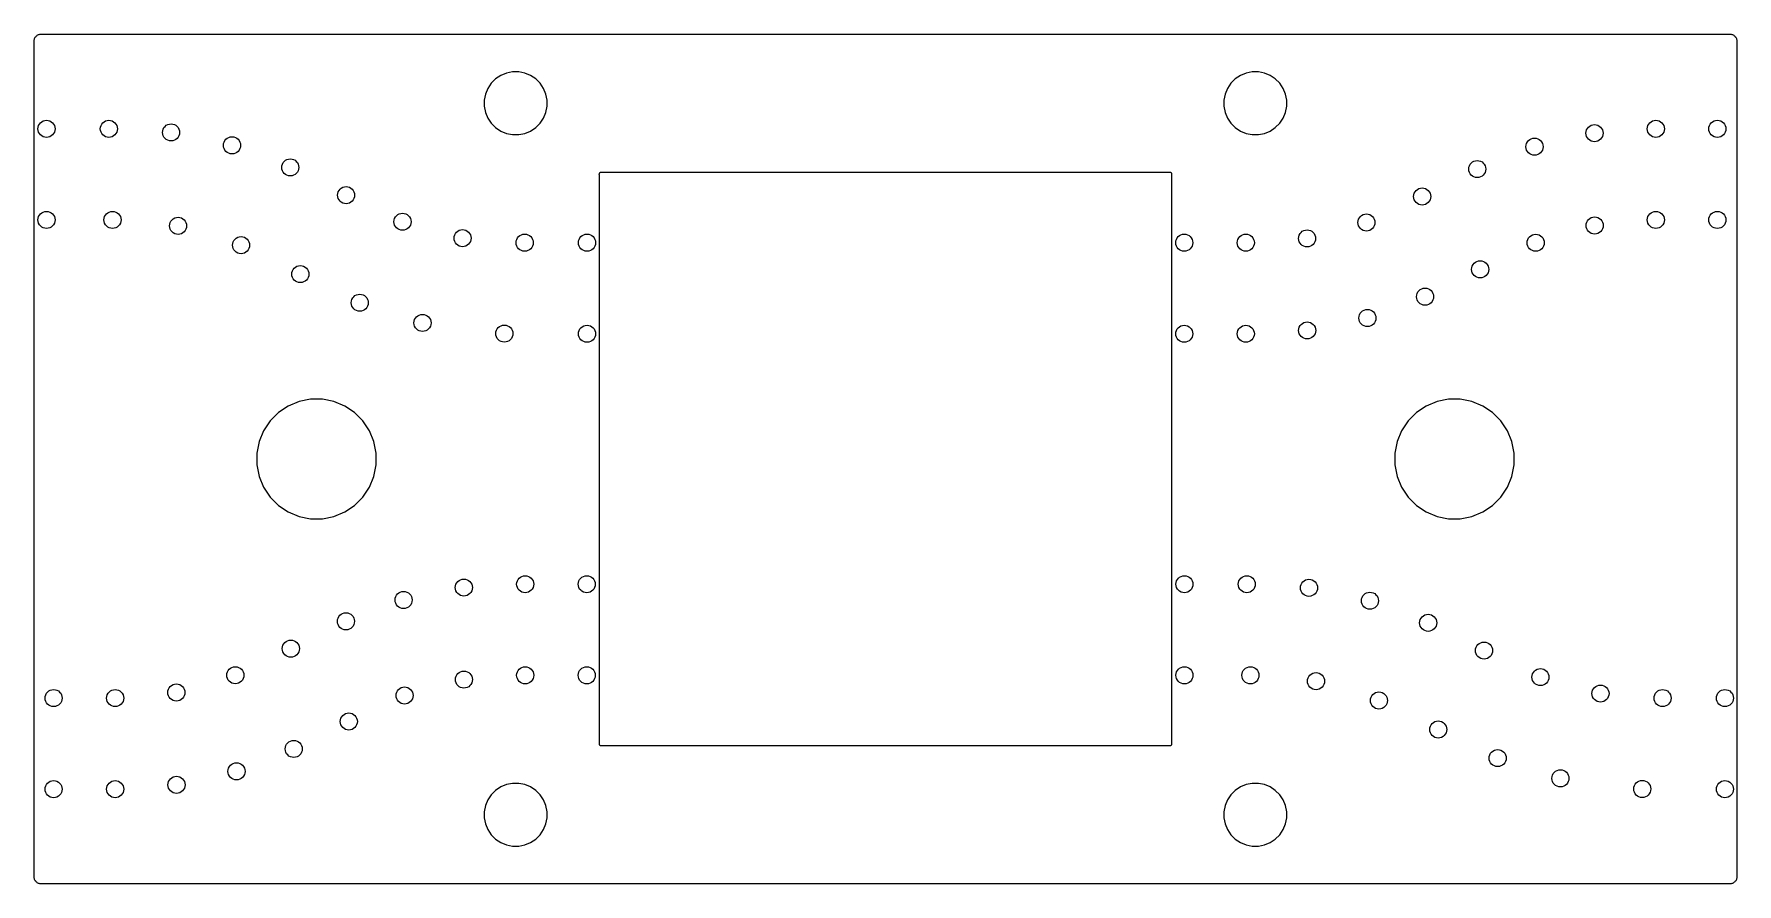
# Model space of a CAD drawing. Extents: x 5.32 to 6.49, y -3.92 to -3.33.
import ezdxf

# ---------------------------------------------------------------- set-up
doc = ezdxf.new("R2010")
doc.units = 0
doc.header["$MEASUREMENT"] = 0
doc.layers.add('BLACK', color=7, linetype='CONTINUOUS')

msp = doc.modelspace()

# ---------------------------------------------------------------- linework, layer by layer
at = {"layer": 'BLACK', "linetype": 'CONTINUOUS'}
for p, q in [((5.31634, -3.33308), (5.31639, -3.33261)), ((5.31634, -3.33311), (5.31634, -3.33308)), ((5.31634, -3.33312), (5.31634, -3.33311)), ((5.31634, -3.33311), (5.31634, -3.33311)), ((5.31634, -3.33315), (5.31634, -3.33312)), ((5.31634, -3.91094), (5.31634, -3.33315)), ((5.31639, -3.33261), (5.31644, -3.33214)), ((5.31644, -3.33214), (5.31645, -3.33213)), ((5.31645, -3.33211), (5.31659, -3.33166)), ((5.31645, -3.33213), (5.31645, -3.33211)), ((5.31659, -3.33166), (5.31673, -3.33121)), ((5.31673, -3.33121), (5.31674, -3.3312)), ((5.31674, -3.33118), (5.31697, -3.33077)), ((5.31674, -3.3312), (5.31674, -3.33118)), ((5.31697, -3.33077), (5.31719, -3.33035)), ((5.31719, -3.33035), (5.3172, -3.33034)), ((5.3172, -3.33034), (5.31721, -3.33032)), ((5.31721, -3.33032), (5.31751, -3.32997)), ((5.31751, -3.32997), (5.31782, -3.3296)), ((5.31782, -3.3296), (5.31783, -3.32959)), ((5.31783, -3.32959), (5.31784, -3.32958)), ((5.31784, -3.32958), (5.31821, -3.32928)), ((5.31821, -3.32928), (5.31857, -3.32898)), ((5.31857, -3.32898), (5.31859, -3.32898)), ((5.31859, -3.32898), (5.3186, -3.32897)), ((5.3186, -3.32897), (5.31902, -3.32875)), ((5.31902, -3.32875), (5.31943, -3.32853)), ((5.31943, -3.32853), (5.31945, -3.32852)), ((5.31945, -3.32852), (5.31947, -3.32851)), ((5.31947, -3.32851), (5.31992, -3.32838)), ((5.31992, -3.32838), (5.32037, -3.32824)), ((5.32037, -3.32824), (5.32038, -3.32824)), ((5.32038, -3.32824), (5.3204, -3.32824)), ((5.3204, -3.32824), (5.32087, -3.3282)), ((5.32087, -3.3282), (5.32134, -3.32815)), ((5.32134, -3.32815), (6.48969, -3.32815)), ((6.48969, -3.32815), (6.48972, -3.32815)), ((6.48972, -3.32815), (6.48972, -3.32815)), ((6.48972, -3.32815), (6.48972, -3.32815)), ((6.48972, -3.32815), (6.48975, -3.32815)), ((6.48975, -3.32815), (6.49022, -3.3282)), ((6.49022, -3.3282), (6.49069, -3.32825)), ((6.49069, -3.32825), (6.49071, -3.32826)), ((6.49071, -3.32826), (6.49072, -3.32826)), ((6.49072, -3.32826), (6.49117, -3.3284)), ((6.49117, -3.3284), (6.49162, -3.32854)), ((6.49162, -3.32854), (6.49164, -3.32855)), ((6.49164, -3.32855), (6.49165, -3.32855)), ((6.49165, -3.32855), (6.49207, -3.32878)), ((6.49207, -3.32878), (6.49248, -3.329)), ((6.49248, -3.329), (6.49249, -3.32902)), ((6.49249, -3.32902), (6.49251, -3.32902)), ((6.49251, -3.32902), (6.49287, -3.32933)), ((6.49287, -3.32933), (6.49323, -3.32963)), ((6.49323, -3.32963), (6.49324, -3.32964)), ((6.49324, -3.32964), (6.49326, -3.32965)), ((6.49326, -3.32965), (6.49355, -3.33002)), ((6.49355, -3.33002), (6.49385, -3.33038)), ((6.49385, -3.33038), (6.49386, -3.3304)), ((6.49386, -3.3304), (6.49387, -3.33041)), ((6.49387, -3.33041), (6.49409, -3.33083)), ((6.49409, -3.33083), (6.49431, -3.33124)), ((6.49431, -3.33124), (6.49431, -3.33126)), ((6.49431, -3.33126), (6.49432, -3.33128)), ((6.49432, -3.33128), (6.49445, -3.33173)), ((6.49445, -3.33173), (6.49459, -3.33218)), ((6.49459, -3.33218), (6.49459, -3.3322)), ((6.49459, -3.3322), (6.4946, -3.33221)), ((6.4946, -3.33221), (6.49464, -3.33268)), ((6.49464, -3.33268), (6.49469, -3.33315)), ((6.49469, -3.33315), (6.49469, -3.91094)), ((5.63932, -3.35674), (5.63576, -3.35911)), ((5.64327, -3.3551), (5.63932, -3.35674)), ((5.64747, -3.35426), (5.64327, -3.3551)), ((5.65175, -3.35426), (5.64747, -3.35426)), ((5.65594, -3.3551), (5.65175, -3.35426)), ((5.6599, -3.35674), (5.65594, -3.3551)), ((5.66345, -3.35911), (5.6599, -3.35674)), ((6.15113, -3.35674), (6.14757, -3.35911)), ((6.15508, -3.3551), (6.15113, -3.35674)), ((6.15928, -3.35426), (6.15508, -3.3551)), ((6.16356, -3.35426), (6.15928, -3.35426)), ((6.16775, -3.3551), (6.16356, -3.35426)), ((6.17171, -3.35674), (6.16775, -3.3551)), ((6.17526, -3.35911), (6.17171, -3.35674)), ((5.62872, -3.36965), (5.62789, -3.37384)), ((5.63036, -3.3657), (5.62872, -3.36965)), ((5.63273, -3.36214), (5.63036, -3.3657)), ((5.63576, -3.35911), (5.63273, -3.36214)), ((5.66648, -3.36214), (5.66345, -3.35911)), ((5.66886, -3.3657), (5.66648, -3.36214)), ((5.67049, -3.36965), (5.66886, -3.3657)), ((5.67133, -3.37384), (5.67049, -3.36965)), ((6.14053, -3.36965), (6.1397, -3.37384)), ((6.14217, -3.3657), (6.14053, -3.36965)), ((6.14455, -3.36214), (6.14217, -3.3657)), ((6.14757, -3.35911), (6.14455, -3.36214)), ((6.17829, -3.36214), (6.17526, -3.35911)), ((6.18067, -3.3657), (6.17829, -3.36214)), ((6.1823, -3.36965), (6.18067, -3.3657)), ((6.18314, -3.37384), (6.1823, -3.36965)), ((5.62789, -3.37384), (5.62789, -3.37812)), ((5.62789, -3.37812), (5.62872, -3.38232)), ((5.67049, -3.38232), (5.67133, -3.37812)), ((5.67133, -3.37812), (5.67133, -3.37384)), ((6.1397, -3.37384), (6.1397, -3.37812)), ((6.1397, -3.37812), (6.14053, -3.38232)), ((6.1823, -3.38232), (6.18314, -3.37812)), ((6.18314, -3.37812), (6.18314, -3.37384)), ((5.62872, -3.38232), (5.63036, -3.38627)), ((5.63036, -3.38627), (5.63273, -3.38983)), ((5.63273, -3.38983), (5.63576, -3.39286)), ((5.63576, -3.39286), (5.63932, -3.39523)), ((5.6599, -3.39523), (5.66345, -3.39286)), ((5.66345, -3.39286), (5.66648, -3.38983)), ((5.66648, -3.38983), (5.66886, -3.38627)), ((5.66886, -3.38627), (5.67049, -3.38232)), ((6.14053, -3.38232), (6.14217, -3.38627)), ((6.14217, -3.38627), (6.14455, -3.38983)), ((6.14455, -3.38983), (6.14757, -3.39286)), ((6.14757, -3.39286), (6.15113, -3.39523)), ((6.17171, -3.39523), (6.17526, -3.39286)), ((6.17526, -3.39286), (6.17829, -3.38983)), ((6.17829, -3.38983), (6.18067, -3.38627)), ((6.18067, -3.38627), (6.1823, -3.38232)), ((5.63932, -3.39523), (5.64327, -3.39687)), ((5.64327, -3.39687), (5.64747, -3.39771)), ((5.64747, -3.39771), (5.65175, -3.39771)), ((5.65175, -3.39771), (5.65594, -3.39687)), ((5.65594, -3.39687), (5.6599, -3.39523)), ((6.15113, -3.39523), (6.15508, -3.39687)), ((6.15508, -3.39687), (6.15928, -3.39771)), ((6.15928, -3.39771), (6.16356, -3.39771)), ((6.16356, -3.39771), (6.16775, -3.39687)), ((6.16775, -3.39687), (6.17171, -3.39523)), ((5.7073, -3.42493), (5.70726, -3.42532)), ((5.70726, -3.42532), (5.70728, -3.42551)), ((5.70728, -3.42551), (5.70728, -3.81858)), ((5.70738, -3.42467), (5.7073, -3.42493)), ((5.70751, -3.42443), (5.70738, -3.42467)), ((5.70768, -3.42422), (5.70751, -3.42443)), ((5.70789, -3.42405), (5.70768, -3.42422)), ((5.70813, -3.42392), (5.70789, -3.42405)), ((5.70839, -3.42384), (5.70813, -3.42392)), ((5.70876, -3.4238), (5.70839, -3.42384)), ((5.7089, -3.42382), (5.70876, -3.4238)), ((5.70897, -3.42382), (5.7089, -3.42382)), ((6.10205, -3.42382), (5.70897, -3.42382)), ((6.10224, -3.4238), (6.10205, -3.42382)), ((6.10263, -3.42384), (6.10224, -3.4238)), ((6.10289, -3.42392), (6.10263, -3.42384)), ((6.10313, -3.42405), (6.10289, -3.42392)), ((6.10334, -3.42422), (6.10313, -3.42405)), ((6.10351, -3.42443), (6.10334, -3.42422)), ((6.10364, -3.42467), (6.10351, -3.42443)), ((6.10372, -3.42493), (6.10364, -3.42467)), ((6.10376, -3.4253), (6.10372, -3.42493)), ((6.10374, -3.42544), (6.10376, -3.4253)), ((6.10374, -3.42551), (6.10374, -3.42544)), ((6.10374, -3.81858), (6.10374, -3.42551)), ((5.50774, -3.58074), (5.49976, -3.58232)), ((5.51588, -3.58074), (5.50774, -3.58074)), ((5.52386, -3.58232), (5.51588, -3.58074)), ((6.29514, -3.58074), (6.28716, -3.58232)), ((6.30328, -3.58074), (6.29514, -3.58074)), ((6.31126, -3.58232), (6.30328, -3.58074)), ((5.48548, -3.58996), (5.47972, -3.59571)), ((5.49224, -3.58544), (5.48548, -3.58996)), ((5.49976, -3.58232), (5.49224, -3.58544)), ((5.53138, -3.58544), (5.52386, -3.58232)), ((5.53815, -3.58996), (5.53138, -3.58544)), ((5.5439, -3.59571), (5.53815, -3.58996)), ((6.27288, -3.58996), (6.26712, -3.59571)), ((6.27964, -3.58544), (6.27288, -3.58996)), ((6.28716, -3.58232), (6.27964, -3.58544)), ((6.31878, -3.58544), (6.31126, -3.58232)), ((6.32555, -3.58996), (6.31878, -3.58544)), ((6.3313, -3.59571), (6.32555, -3.58996)), ((5.4752, -3.60248), (5.47209, -3.61)), ((5.47972, -3.59571), (5.4752, -3.60248)), ((5.54842, -3.60248), (5.5439, -3.59571)), ((5.55153, -3.61), (5.54842, -3.60248)), ((6.2626, -3.60248), (6.25949, -3.61)), ((6.26712, -3.59571), (6.2626, -3.60248)), ((6.33582, -3.60248), (6.3313, -3.59571)), ((6.33894, -3.61), (6.33582, -3.60248)), ((5.47209, -3.61), (5.4705, -3.61798)), ((5.55312, -3.61798), (5.55153, -3.61)), ((6.25949, -3.61), (6.2579, -3.61798)), ((6.34052, -3.61798), (6.33894, -3.61)), ((5.4705, -3.61798), (5.4705, -3.62612)), ((5.4705, -3.62612), (5.47209, -3.6341)), ((5.55153, -3.6341), (5.55312, -3.62612)), ((5.55312, -3.62612), (5.55312, -3.61798)), ((6.2579, -3.61798), (6.2579, -3.62612)), ((6.2579, -3.62612), (6.25949, -3.6341)), ((6.33894, -3.6341), (6.34052, -3.62612)), ((6.34052, -3.62612), (6.34052, -3.61798)), ((5.47209, -3.6341), (5.4752, -3.64162)), ((5.54842, -3.64162), (5.55153, -3.6341)), ((6.25949, -3.6341), (6.2626, -3.64162)), ((6.33582, -3.64162), (6.33894, -3.6341)), ((5.4752, -3.64162), (5.47972, -3.64838)), ((5.47972, -3.64838), (5.48548, -3.65414)), ((5.53815, -3.65414), (5.5439, -3.64838)), ((5.5439, -3.64838), (5.54842, -3.64162)), ((6.2626, -3.64162), (6.26712, -3.64838)), ((6.26712, -3.64838), (6.27288, -3.65414)), ((6.32555, -3.65414), (6.3313, -3.64838)), ((6.3313, -3.64838), (6.33582, -3.64162)), ((5.48548, -3.65414), (5.49224, -3.65866)), ((5.49224, -3.65866), (5.49976, -3.66177)), ((5.49976, -3.66177), (5.50774, -3.66336)), ((5.50774, -3.66336), (5.51588, -3.66336)), ((5.51588, -3.66336), (5.52386, -3.66177)), ((5.52386, -3.66177), (5.53138, -3.65866)), ((5.53138, -3.65866), (5.53815, -3.65414)), ((6.27288, -3.65414), (6.27964, -3.65866)), ((6.27964, -3.65866), (6.28716, -3.66177)), ((6.28716, -3.66177), (6.29514, -3.66336)), ((6.29514, -3.66336), (6.30328, -3.66336)), ((6.30328, -3.66336), (6.31126, -3.66177)), ((6.31126, -3.66177), (6.31878, -3.65866)), ((6.31878, -3.65866), (6.32555, -3.65414)), ((5.70728, -3.81865), (5.70727, -3.8188)), ((5.70727, -3.8188), (5.7073, -3.81917)), ((5.70728, -3.81858), (5.70728, -3.81865)), ((5.7073, -3.81917), (5.70738, -3.81943)), ((5.70738, -3.81943), (5.70751, -3.81967)), ((5.70751, -3.81967), (5.70768, -3.81988)), ((5.70768, -3.81988), (5.70789, -3.82005)), ((5.70789, -3.82005), (5.70813, -3.82018)), ((5.70813, -3.82018), (5.70839, -3.82026)), ((5.70839, -3.82026), (5.70878, -3.82029)), ((5.70878, -3.82029), (5.70897, -3.82028)), ((5.70897, -3.82028), (6.10205, -3.82028)), ((6.10205, -3.82028), (6.10212, -3.82028)), ((6.10212, -3.82028), (6.10226, -3.82029)), ((6.10226, -3.82029), (6.10263, -3.82026)), ((6.10263, -3.82026), (6.10289, -3.82018)), ((6.10289, -3.82018), (6.10313, -3.82005)), ((6.10313, -3.82005), (6.10334, -3.81988)), ((6.10334, -3.81988), (6.10351, -3.81967)), ((6.10351, -3.81967), (6.10364, -3.81943)), ((6.10364, -3.81943), (6.10372, -3.81917)), ((6.10372, -3.81917), (6.10376, -3.81878)), ((6.10376, -3.81878), (6.10374, -3.81858)), ((5.63576, -3.85124), (5.63273, -3.85426)), ((5.63932, -3.84886), (5.63576, -3.85124)), ((5.64327, -3.84722), (5.63932, -3.84886)), ((5.64747, -3.84639), (5.64327, -3.84722)), ((5.65175, -3.84639), (5.64747, -3.84639)), ((5.65594, -3.84722), (5.65175, -3.84639)), ((5.6599, -3.84886), (5.65594, -3.84722)), ((5.66345, -3.85124), (5.6599, -3.84886)), ((5.66648, -3.85426), (5.66345, -3.85124)), ((6.14757, -3.85124), (6.14455, -3.85426)), ((6.15113, -3.84886), (6.14757, -3.85124)), ((6.15508, -3.84722), (6.15113, -3.84886)), ((6.15928, -3.84639), (6.15508, -3.84722)), ((6.16356, -3.84639), (6.15928, -3.84639)), ((6.16775, -3.84722), (6.16356, -3.84639)), ((6.17171, -3.84886), (6.16775, -3.84722)), ((6.17526, -3.85124), (6.17171, -3.84886)), ((6.17829, -3.85426), (6.17526, -3.85124)), ((5.62872, -3.86177), (5.62789, -3.86597)), ((5.63036, -3.85782), (5.62872, -3.86177)), ((5.63273, -3.85426), (5.63036, -3.85782)), ((5.66886, -3.85782), (5.66648, -3.85426)), ((5.67049, -3.86177), (5.66886, -3.85782)), ((5.67133, -3.86597), (5.67049, -3.86177)), ((6.14053, -3.86177), (6.1397, -3.86597)), ((6.14217, -3.85782), (6.14053, -3.86177)), ((6.14455, -3.85426), (6.14217, -3.85782)), ((6.18067, -3.85782), (6.17829, -3.85426)), ((6.1823, -3.86177), (6.18067, -3.85782)), ((6.18314, -3.86597), (6.1823, -3.86177)), ((5.62789, -3.86597), (5.62789, -3.87025)), ((5.62789, -3.87025), (5.62872, -3.87445)), ((5.62872, -3.87445), (5.63036, -3.8784)), ((5.66886, -3.8784), (5.67049, -3.87445)), ((5.67049, -3.87445), (5.67133, -3.87025)), ((5.67133, -3.87025), (5.67133, -3.86597)), ((6.1397, -3.86597), (6.1397, -3.87025)), ((6.1397, -3.87025), (6.14053, -3.87445)), ((6.14053, -3.87445), (6.14217, -3.8784)), ((6.18067, -3.8784), (6.1823, -3.87445)), ((6.1823, -3.87445), (6.18314, -3.87025)), ((6.18314, -3.87025), (6.18314, -3.86597)), ((5.63036, -3.8784), (5.63273, -3.88196)), ((5.63273, -3.88196), (5.63576, -3.88498)), ((5.63576, -3.88498), (5.63932, -3.88736)), ((5.63932, -3.88736), (5.64327, -3.889)), ((5.65594, -3.889), (5.6599, -3.88736)), ((5.6599, -3.88736), (5.66345, -3.88498)), ((5.66345, -3.88498), (5.66648, -3.88196)), ((5.66648, -3.88196), (5.66886, -3.8784)), ((6.14217, -3.8784), (6.14455, -3.88196)), ((6.14455, -3.88196), (6.14757, -3.88498)), ((6.14757, -3.88498), (6.15113, -3.88736)), ((6.15113, -3.88736), (6.15508, -3.889)), ((6.16775, -3.889), (6.17171, -3.88736)), ((6.17171, -3.88736), (6.17526, -3.88498)), ((6.17526, -3.88498), (6.17829, -3.88196)), ((6.17829, -3.88196), (6.18067, -3.8784)), ((5.64327, -3.889), (5.64747, -3.88983)), ((5.64747, -3.88983), (5.65175, -3.88983)), ((5.65175, -3.88983), (5.65594, -3.889)), ((6.15508, -3.889), (6.15928, -3.88983)), ((6.15928, -3.88983), (6.16356, -3.88983)), ((6.16356, -3.88983), (6.16775, -3.889)), ((5.31638, -3.91141), (5.31634, -3.91094)), ((5.31643, -3.91188), (5.31638, -3.91141)), ((5.31643, -3.9119), (5.31643, -3.91188)), ((5.31643, -3.91192), (5.31643, -3.9119)), ((5.31657, -3.91237), (5.31643, -3.91192)), ((6.49458, -3.91198), (6.49443, -3.91243)), ((6.49463, -3.91148), (6.49458, -3.91195)), ((6.49458, -3.91195), (6.49458, -3.91197)), ((6.49458, -3.91197), (6.49458, -3.91198)), ((6.49468, -3.91101), (6.49463, -3.91148)), ((6.49469, -3.91094), (6.49468, -3.91098)), ((6.49468, -3.91098), (6.49468, -3.91098)), ((6.49468, -3.91098), (6.49468, -3.91098)), ((6.49468, -3.91098), (6.49468, -3.91101)), ((5.3167, -3.91282), (5.31657, -3.91237)), ((5.31671, -3.91283), (5.3167, -3.91282)), ((5.31672, -3.91285), (5.31671, -3.91283)), ((5.31694, -3.91327), (5.31672, -3.91285)), ((5.31715, -3.91368), (5.31694, -3.91327)), ((5.31717, -3.9137), (5.31715, -3.91368)), ((5.31717, -3.91371), (5.31717, -3.9137)), ((5.31747, -3.91408), (5.31717, -3.91371)), ((5.31777, -3.91444), (5.31747, -3.91408)), ((5.31778, -3.91445), (5.31777, -3.91444)), ((5.31779, -3.91447), (5.31778, -3.91445)), ((5.31815, -3.91477), (5.31779, -3.91447)), ((5.31851, -3.91507), (5.31815, -3.91477)), ((5.31853, -3.91508), (5.31851, -3.91507)), ((5.31854, -3.91509), (5.31853, -3.91508)), ((5.31896, -3.91531), (5.31854, -3.91509)), ((5.31937, -3.91554), (5.31896, -3.91531)), ((5.31939, -3.91555), (5.31937, -3.91554)), ((5.3194, -3.91555), (5.31939, -3.91555)), ((5.31985, -3.91569), (5.3194, -3.91555)), ((5.3203, -3.91584), (5.31985, -3.91569)), ((5.32032, -3.91584), (5.3203, -3.91584)), ((5.32033, -3.91584), (5.32032, -3.91584)), ((5.3208, -3.91589), (5.32033, -3.91584)), ((5.32127, -3.91594), (5.3208, -3.91589)), ((5.3213, -3.91594), (5.32127, -3.91594)), ((5.32134, -3.91594), (5.3213, -3.91594)), ((5.3213, -3.91594), (5.3213, -3.91594)), ((5.3213, -3.91594), (5.3213, -3.91594)), ((6.48969, -3.91594), (5.32134, -3.91594)), ((6.49015, -3.9159), (6.48969, -3.91594)), ((6.49062, -3.91586), (6.49015, -3.9159)), ((6.49064, -3.91585), (6.49062, -3.91586)), ((6.49066, -3.91585), (6.49064, -3.91585)), ((6.49111, -3.91571), (6.49066, -3.91585)), ((6.49156, -3.91558), (6.49111, -3.91571)), ((6.49157, -3.91557), (6.49156, -3.91558)), ((6.49159, -3.91557), (6.49157, -3.91557)), ((6.49201, -3.91535), (6.49159, -3.91557)), ((6.49242, -3.91513), (6.49201, -3.91535)), ((6.49244, -3.91512), (6.49242, -3.91513)), ((6.49245, -3.91511), (6.49244, -3.91512)), ((6.49282, -3.91481), (6.49245, -3.91511)), ((6.49318, -3.91452), (6.49282, -3.91481)), ((6.49319, -3.9145), (6.49318, -3.91452)), ((6.49321, -3.91449), (6.49319, -3.9145)), ((6.49351, -3.91413), (6.49321, -3.91449)), ((6.49381, -3.91377), (6.49351, -3.91413)), ((6.49382, -3.91375), (6.49381, -3.91377)), ((6.49383, -3.91374), (6.49382, -3.91375)), ((6.49405, -3.91333), (6.49383, -3.91374)), ((6.49428, -3.91291), (6.49405, -3.91333)), ((6.49429, -3.9129), (6.49428, -3.91291)), ((6.49443, -3.91243), (6.49429, -3.91288)), ((6.49429, -3.91288), (6.49429, -3.9129))]:
    msp.add_line(p, q, dxfattribs=at)
at = {"layer": 'BLACK'}
for centre in [(5.32496, -3.3937), (5.36811, -3.3937), (5.41115, -3.39616), (6.39612, -3.39668), (6.43856, -3.3937), (6.48114, -3.3937), (5.45332, -3.4051), (6.35462, -3.40603), (5.49364, -3.42037), (6.31499, -3.4215), (5.53227, -3.43958), (6.27689, -3.44051), (5.32496, -3.45669), (5.37061, -3.45669), (5.5713, -3.45793), (6.23831, -3.45847), (6.43856, -3.45669), (6.48114, -3.45669), (5.416, -3.46077), (5.61285, -3.46932), (6.19724, -3.46948), (6.39622, -3.46053), (5.45957, -3.47413), (5.65583, -3.47244), (5.69898, -3.47244), (6.11224, -3.47244), (6.15483, -3.47244), (6.35542, -3.47249), (6.31703, -3.49087), (5.50058, -3.49417), (5.54172, -3.51395), (6.27887, -3.50977), (5.58512, -3.52795), (5.58512, -3.52795), (6.23897, -3.52454), (5.64176, -3.53532), (5.69898, -3.53543), (6.11224, -3.53543), (6.15483, -3.53543), (6.19731, -3.53313), (5.61371, -3.71096), (5.6562, -3.70866), (5.69878, -3.70866), (6.11236, -3.70866), (6.15551, -3.70866), (6.19855, -3.71112), (5.57205, -3.71955), (6.24073, -3.72006), (5.53216, -3.73432), (6.28104, -3.73533), (5.494, -3.75322), (6.31967, -3.75454), (5.4556, -3.7716), (5.61378, -3.77461), (5.6562, -3.77165), (5.69878, -3.77165), (6.11236, -3.77165), (6.15802, -3.77165), (6.20341, -3.77573), (6.35871, -3.7729), (5.32988, -3.7874), (5.37246, -3.7874), (5.41481, -3.78356), (5.57271, -3.78562), (6.40025, -3.78428), (6.44323, -3.7874), (6.48638, -3.7874), (6.24697, -3.78909), (5.53413, -3.80358), (6.28799, -3.80913), (5.49603, -3.82259), (6.32912, -3.82891), (5.4564, -3.83807), (6.37252, -3.84291), (6.37252, -3.84291), (5.32988, -3.85039), (5.37246, -3.85039), (5.4149, -3.84741), (6.42916, -3.85028), (6.48638, -3.85039)]:
    msp.add_circle(centre, 0.00591, dxfattribs=at)

doc.saveas('drawing.dxf')
